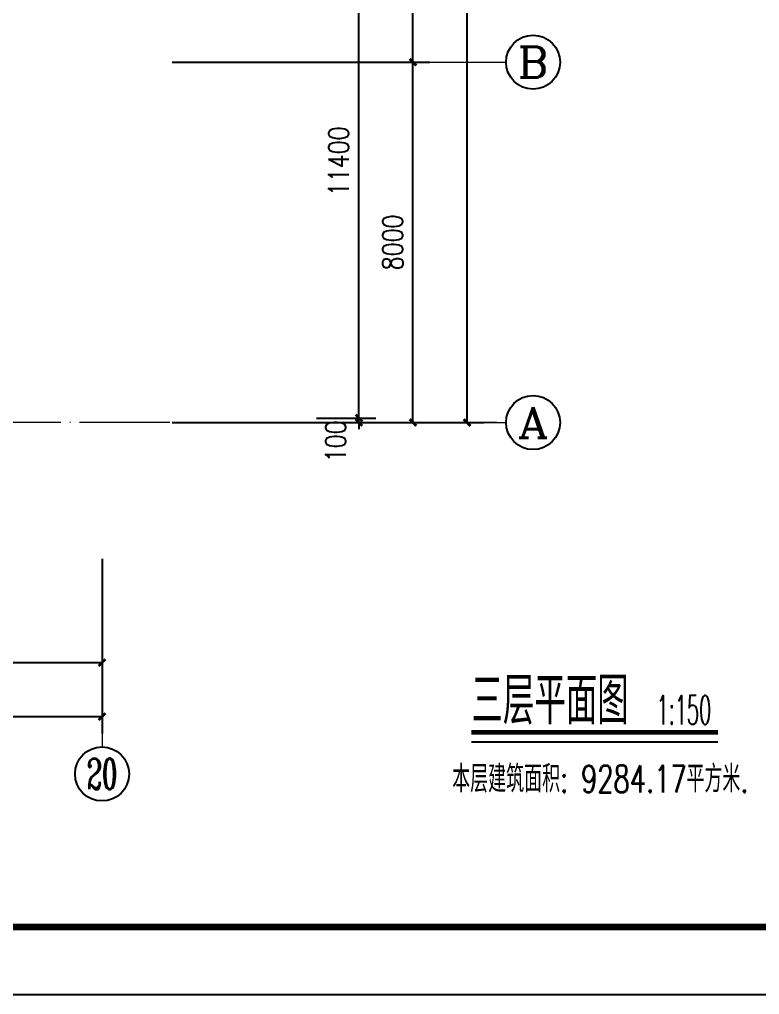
# Model space of a CAD drawing. Extents: x 1417642 to 3570900, y 124798 to 1191112.
# Drawn here: x 1586778 to 1603208, y 380098 to 401742 of the extents above; entities that cross this region are included whole.
import ezdxf
from ezdxf.enums import TextEntityAlignment as Align

# ---------------------------------------------------------------- set-up
doc = ezdxf.new("R2010")
doc.units = 0
doc.header["$LTSCALE"] = 1000
doc.header["$MEASUREMENT"] = 0
doc.linetypes.add('DOTE', pattern=[2.42, 2, -0.2, 0.02, -0.2])
doc.layers.get('0').update_dxf_attribs({"linetype": 'CONTINUOUS'})
doc.layers.get('Defpoints').update_dxf_attribs({"linetype": 'CONTINUOUS'})
for name, color, linetype in [('AXIS', 3, 'CONTINUOUS'), ('AXIS_TEXT', 7, 'CONTINUOUS'), ('DIM_SYMB', 3, 'CONTINUOUS'), ('DOTE', 1, 'DOTE'), ('PUB_DIM', 3, 'CONTINUOUS'), ('PUB_TEXT', 40, 'CONTINUOUS'), ('PUB_TITLE', 4, 'CONTINUOUS'), ('字体', 60, 'CONTINUOUS')]:
    doc.layers.add(name, color=color, linetype=linetype)
doc.styles.add('_TCH_AXIS', font='COMPLEX', dxfattribs={"bigfont": 'GBCBIG'})
doc.styles.add('_TCH_WINDOW', font='ROMANS.shx', dxfattribs={"width": 0.7, "height": 400, "bigfont": 'Z.shx'})
doc.styles.add('_Z', font='ROMANS', dxfattribs={"width": 0.7, "bigfont": 'Z'})
doc.styles.add('DIM_FONT', font='SIMPLEX.shx', dxfattribs={"width": 0.8})
doc.dimstyles.new('DIMN150', dxfattribs={"dimscale": 1.5, "dimtxt": 300, "dimasz": 100, "dimexe": 250, "dimexo": 300, "dimgap": 150, "dimtad": 1, "dimdec": 0, "dimzin": 0, "dimdsep": 46, "dimtxsty": 'DIM_FONT', "dimblk": 'ARCHTICK', "dimcen": 0.09, "dimdle": 1.5, "dimclrt": 7, "dimazin": 2, "dimtfac": 1, "dimtdec": 0, "dimtix": 1, "dimtmove": 2, "dimatfit": 3, "dimldrblk": 'ARCHTICK', "dimfxl": 1, "dimtolj": 1, "dimtzin": 0, "dimarcsym": 0})

# ---------------------------------------------------------------- blocks, each defined once
blk = doc.blocks.new('_ArchTick')
at = {"color": 0, "linetype": 'ByBlock', "const_width": 0.4}
blk.add_lwpolyline([(-0.5, -0.5), (0.5, 0.5)], dxfattribs=at)
blk = doc.blocks.new('*D1774')
at = {"layer": 'Defpoints', "color": 0}
for p in [(1592924, 392895), (1594315, 392895), (1592924, 392795)]:
    blk.add_point(p, dxfattribs=at)
at = {"layer": 'PUB_DIM', "color": 0, "lineweight": -2}
for p, q in [((1593374, 392895), (1594690, 392895)), ((1594315, 392895), (1594315, 393045)), ((1594315, 392795), (1594315, 392895)), ((1593374, 392795), (1594690, 392795)), ((1594315, 392795), (1594315, 392645))]:
    blk.add_line(p, q, dxfattribs=at)
at = {"layer": 'PUB_DIM', "color": 0, "lineweight": -2, "xscale": 150, "yscale": 150, "zscale": 150}
for p, rotation in [((1594315, 392895), 270), ((1594315, 392795), 90)]:
    blk.add_blockref('_ArchTick', p, dxfattribs=dict(at, rotation=rotation))
at = {"layer": 'PUB_DIM', "color": 7, "insert": (1593797, 392378), "char_height": 450, "attachment_point": 5, "rotation": 90, "style": 'DIM_FONT'}
blk.add_mtext('\\A1;100', dxfattribs=at)
blk = doc.blocks.new('*D1775')
at = {"layer": 'Defpoints', "color": 0}
for p in [(1592924, 404295), (1594315, 404295), (1592924, 392895)]:
    blk.add_point(p, dxfattribs=at)
at = {"layer": 'PUB_DIM', "color": 0, "lineweight": -2}
for p, q in [((1593374, 404295), (1594690, 404295)), ((1594315, 392893), (1594315, 404298)), ((1593374, 392895), (1594690, 392895))]:
    blk.add_line(p, q, dxfattribs=at)
at = {"layer": 'PUB_DIM', "color": 0, "lineweight": -2, "xscale": 150, "yscale": 150, "zscale": 150}
for p, rotation in [((1594315, 404295), 90), ((1594315, 392895), 270)]:
    blk.add_blockref('_ArchTick', p, dxfattribs=dict(at, rotation=rotation))
at = {"layer": 'PUB_DIM', "color": 7, "insert": (1593865, 398595), "char_height": 450, "attachment_point": 5, "rotation": 90, "style": 'DIM_FONT'}
blk.add_mtext('\\A1;11400', dxfattribs=at)
blk = doc.blocks.new('*D1814')
at = {"layer": 'Defpoints', "color": 0}
for p in [(1594007, 491395), (1596715, 491395), (1594007, 392795)]:
    blk.add_point(p, dxfattribs=at)
at = {"layer": 'PUB_DIM', "color": 0, "lineweight": -2}
for p, q in [((1594457, 491395), (1597090, 491395)), ((1596715, 392793), (1596715, 491398)), ((1594457, 392795), (1597090, 392795))]:
    blk.add_line(p, q, dxfattribs=at)
at = {"layer": 'PUB_DIM', "color": 0, "lineweight": -2, "xscale": 150, "yscale": 150, "zscale": 150}
for p, rotation in [((1596715, 491395), 90), ((1596715, 392795), 270)]:
    blk.add_blockref('_ArchTick', p, dxfattribs=dict(at, rotation=rotation))
at = {"layer": 'PUB_DIM', "color": 7, "insert": (1596265, 442095), "char_height": 450, "attachment_point": 5, "rotation": 90, "style": 'DIM_FONT'}
blk.add_mtext('\\A1;98600', dxfattribs=at)
blk = doc.blocks.new('*D1827')
at = {"layer": 'AXIS', "color": 0, "lineweight": -2}
for p, q in [((1590165, 404395), (1595889, 404395)), ((1595514, 400793), (1595514, 404398)), ((1590165, 400795), (1595889, 400795))]:
    blk.add_line(p, q, dxfattribs=at)
at = {"layer": 'Defpoints', "color": 0}
for p in [(1589715, 404395), (1595514, 404395), (1589715, 400795)]:
    blk.add_point(p, dxfattribs=at)
at = {"layer": 'AXIS', "color": 0, "lineweight": -2, "xscale": 150, "yscale": 150, "zscale": 150}
for p, rotation in [((1595514, 404395), 90), ((1595514, 400795), 270)]:
    blk.add_blockref('_ArchTick', p, dxfattribs=dict(at, rotation=rotation))
at = {"layer": 'AXIS', "color": 7, "insert": (1595064, 402595), "char_height": 450, "attachment_point": 5, "rotation": 90, "style": 'DIM_FONT'}
blk.add_mtext('\\A1;3600', dxfattribs=at)
blk = doc.blocks.new('*D1828')
at = {"layer": 'AXIS', "color": 0, "lineweight": -2}
for p, q in [((1590165, 400795), (1595889, 400795)), ((1595514, 392793), (1595514, 400798)), ((1590165, 392795), (1595889, 392795))]:
    blk.add_line(p, q, dxfattribs=at)
at = {"layer": 'Defpoints', "color": 0}
for p in [(1589715, 400795), (1595514, 400795), (1589715, 392795)]:
    blk.add_point(p, dxfattribs=at)
at = {"layer": 'AXIS', "color": 0, "lineweight": -2, "xscale": 150, "yscale": 150, "zscale": 150}
for p, rotation in [((1595514, 400795), 90), ((1595514, 392795), 270)]:
    blk.add_blockref('_ArchTick', p, dxfattribs=dict(at, rotation=rotation))
at = {"layer": 'AXIS', "color": 7, "insert": (1595064, 396795), "char_height": 450, "attachment_point": 5, "rotation": 90, "style": 'DIM_FONT'}
blk.add_mtext('\\A1;8000', dxfattribs=at)
blk = doc.blocks.new('*D2039')
at = {"layer": 'AXIS', "color": 0, "lineweight": -2}
for p, q in [((1439810, 388789), (1439810, 385891)), ((1588610, 388789), (1588610, 385891)), ((1439808, 386266), (1588613, 386266))]:
    blk.add_line(p, q, dxfattribs=at)
at = {"layer": 'Defpoints', "color": 0}
for p in [(1439810, 389239), (1588610, 389239), (1588610, 386266)]:
    blk.add_point(p, dxfattribs=at)
at = {"layer": 'AXIS', "color": 0, "lineweight": -2, "xscale": 150, "yscale": 150, "zscale": 150, "rotation": 180}
blk.add_blockref('_ArchTick', (1439810, 386266), dxfattribs=at)
at = {"layer": 'AXIS', "color": 0, "lineweight": -2, "xscale": 150, "yscale": 150, "zscale": 150}
blk.add_blockref('_ArchTick', (1588610, 386266), dxfattribs=at)
at = {"layer": 'AXIS', "color": 7, "insert": (1514210, 386716), "char_height": 450, "attachment_point": 5, "style": 'DIM_FONT'}
blk.add_mtext('\\A1;148800', dxfattribs=at)
blk = doc.blocks.new('*D2058')
at = {"layer": 'AXIS', "color": 0, "lineweight": -2}
for p, q in [((1578610, 389773), (1578610, 387091)), ((1588610, 389773), (1588610, 387091)), ((1578608, 387466), (1588613, 387466))]:
    blk.add_line(p, q, dxfattribs=at)
at = {"layer": 'Defpoints', "color": 0}
for p in [(1578610, 390223), (1588610, 390223), (1588610, 387466)]:
    blk.add_point(p, dxfattribs=at)
at = {"layer": 'AXIS', "color": 0, "lineweight": -2, "xscale": 150, "yscale": 150, "zscale": 150, "rotation": 180}
blk.add_blockref('_ArchTick', (1578610, 387466), dxfattribs=at)
at = {"layer": 'AXIS', "color": 0, "lineweight": -2, "xscale": 150, "yscale": 150, "zscale": 150}
blk.add_blockref('_ArchTick', (1588610, 387466), dxfattribs=at)
at = {"layer": 'AXIS', "color": 7, "insert": (1583610, 387916), "char_height": 450, "attachment_point": 5, "style": 'DIM_FONT'}
blk.add_mtext('\\A1;10000', dxfattribs=at)

msp = doc.modelspace()

# ---------------------------------------------------------------- linework, layer by layer
at = {"layer": 'AXIS', "lineweight": 0}
for p, q in [((1592456.1, 400795.5), (1597580.8, 400795.5)), ((1592456.1, 392795.5), (1597580.8, 392795.5)), ((1588610.3, 386691.4), (1588610.3, 385594.9))]:
    msp.add_line(p, q, dxfattribs=at)
at = {"layer": 'AXIS'}
for centre in [(1598180.8, 400795.5), (1598180.8, 392795.5), (1588610.3, 384994.9)]:
    msp.add_circle(centre, 600, dxfattribs=at)
at = {"layer": 'DIM_SYMB', "const_width": 105}
msp.add_lwpolyline([(1596812.5, 385918.6), (1602285.7, 385918.6)], dxfattribs=at)
at = {"layer": 'DIM_SYMB'}
msp.add_lwpolyline([(1596812.5, 385708.6), (1602285.7, 385708.6)], dxfattribs=at)
at = {"layer": 'DOTE', "lineweight": 0}
msp.add_lwpolyline([(1597373.8, 392795.5), (1432083.9, 392795.5)], dxfattribs=at)
at = {"layer": 'PUB_TITLE'}
msp.add_lwpolyline([(1417642.3, 380098.4), (1618342.3, 380098.4), (1618342.3, 506248.4), (1417642.3, 506248.4)], close=True, dxfattribs=at)
at = {"layer": 'PUB_TITLE', "const_width": 150}
msp.add_lwpolyline([(1421392.3, 381598.4), (1616842.3, 381598.4), (1616842.3, 504748.4), (1421392.3, 504748.4)], close=True, dxfattribs=at)

# ---------------------------------------------------------------- texts
at = {"layer": 'AXIS_TEXT', "style": '_TCH_AXIS'}
for s, height, width, p, p2 in [('B', 678.8, 1.235294, (1597841.3, 400456), (1598520.2, 400456)), ('A', 678.8, 1.166667, (1597841.3, 392456), (1598520.2, 392456)), ('20', 678.82, 0.617647, (1588270.9, 384655.5), (1588949.7, 384655.5))]:
    msp.add_text(s, height=height, dxfattribs=dict(at, width=width)).set_placement(p, p2, align=Align.FIT)
at = {"layer": 'PUB_TEXT', "style": '_TCH_WINDOW'}
for s, height, width, p in [('三层平面图', 1050, 0.7, (1596812.5, 386095.5)), ('1:150', 637.5, 0.494118, (1600920.7, 386095.5))]:
    msp.add_text(s, height=height, dxfattribs=dict(at, width=width)).set_placement(p)
at = {"layer": '字体', "linetype": 'Continuous', "style": '_Z', "width": 0.7}
msp.add_text('本层建筑面积: 9284.17平方米. ', height=600, dxfattribs=at).set_placement((1596385, 384584.7))

# ---------------------------------------------------------------- dimensions: what is measured, and where the dimension line sits
at = {"layer": 'AXIS'}
for p1, p2, distance, picture, middle in [((1589715.4, 400795.5), (1589715.4, 404395.5), -5799, '*D1827', (1595064.4, 402595.5)), ((1589715.4, 392795.5), (1589715.4, 400795.5), -5799, '*D1828', (1595064.4, 396795.5)), ((1578610.3, 390222.5), (1588610.3, 390222.5), -2756.1, '*D2058', (1583610.3, 387916.4)), ((1439810.3, 389238.6), (1588610.3, 389238.6), -2972.2, '*D2039', (1514210.3, 386716.4))]:
    dim = msp.add_aligned_dim(p1=p1, p2=p2, distance=distance, dimstyle='DIMN150', dxfattribs=at)
    dim.commit()
    dim.dimension.update_dxf_attribs({"geometry": picture, "text_midpoint": middle})
at = {"layer": 'PUB_DIM'}
for p1, p2, distance, picture, middle in [((1594007.4, 392795.5), (1594007.4, 491395.5), -2707.3, '*D1814', (1596264.8, 442095.5)), ((1592923.9, 392895.5), (1592923.9, 404295.5), -1390.9, '*D1775', (1593864.8, 398595.5))]:
    dim = msp.add_aligned_dim(p1=p1, p2=p2, distance=distance, dimstyle='DIMN150', dxfattribs=at)
    dim.commit()
    dim.dimension.update_dxf_attribs({"geometry": picture, "text_midpoint": middle})
dim = msp.add_linear_dim(base=(1594314.8, 392895.5), p1=(1592923.9, 392795.5), p2=(1592923.9, 392895.5), angle=90, dimstyle='DIMN150', dxfattribs=at)
dim.commit()
dim.dimension.update_dxf_attribs({"geometry": '*D1774', "text_midpoint": (1593797.3, 392377.7), "dimtype": 129})

doc.saveas('drawing.dxf')
